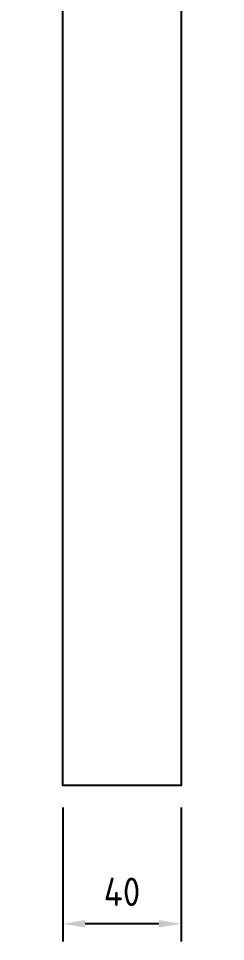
# Model space of a CAD drawing. Header units: millimetres. Extents: x 6089 to 10633, y -545 to 822.
# Drawn here: x 10292.6 to 10362.6, y -86.9 to 224.8 of the extents above; entities that cross this region are included whole.
import ezdxf

# ---------------------------------------------------------------- set-up
doc = ezdxf.new("R2010")
doc.units = ezdxf.units.MM
doc.linetypes.add('CENTER2', pattern=[28.575, 19.05, -3.175, 3.175, -3.175])
doc.linetypes.add('HIDDENX2', pattern=[19.05, 12.7, -6.35])
doc.styles.get("Standard").update_dxf_attribs({"font": 'ISOCP.SHX', "bigfont": 'WHGTXT.SHX'})
doc.dimstyles.new('PS-3', dxfattribs={"dimscale": 3, "dimtxt": 3.2, "dimasz": 2.5, "dimexe": 2, "dimexo": 2.5, "dimgap": 2, "dimtad": 1, "dimtoh": 1, "dimrnd": 0.05, "dimzin": 12, "dimdsep": 46, "dimtxsty": 'Standard', "dimcen": 0, "dimclrt": 2, "dimazin": 3, "dimtfac": 1, "dimtofl": 0, "dimtmove": 0, "dimatfit": 3, "dimfxl": 0, "dimtolj": 1, "dimtzin": 0, "dimarcsym": 0})

# ---------------------------------------------------------------- blocks, each defined once
blk = doc.blocks.new('argsdfsdgfhwrsth')
at = {"color": 2, "linetype": 'HIDDENX2'}
for p, q in [((8624.18, 439.77), (8664.18, 439.77)), ((8624.18, 383.97), (8664.18, 383.97)), ((8624.18, 368.27), (8664.18, 368.27)), ((8624.18, 312.47), (8664.18, 312.47)), ((8624.18, 296.77), (8664.18, 296.77)), ((8624.18, 240.97), (8664.18, 240.97))]:
    blk.add_line(p, q, dxfattribs=at)
at = {"color": 1, "linetype": 'CENTER2'}
for p, q in [((8609.18, 411.87), (8679.18, 411.87)), ((8609.18, 340.37), (8679.18, 340.37)), ((8609.18, 268.87), (8679.18, 268.87))]:
    blk.add_line(p, q, dxfattribs=at)
at = {"color": 32}
blk.add_lwpolyline([(8624.18, 740.37), (8664.18, 740.37), (8664.18, -59.63), (8624.18, -59.63), (8624.18, 740.37)], dxfattribs=at)
blk = doc.blocks.new('*D485')
at = {"color": 0, "lineweight": -2}
for p, q in [((10307.6, -41.64), (10307.6, -86.88)), ((10347.6, -41.64), (10347.6, -86.88)), ((10340.1, -80.88), (10315.1, -80.88))]:
    blk.add_line(p, q, dxfattribs=at)
at = {"color": 0}
for points in [[(10315.1, -79.63), (10315.1, -82.13), (10307.6, -80.88)], [(10340.1, -79.63), (10340.1, -82.13), (10347.6, -80.88)]]:
    blk.add_solid(points, dxfattribs=at)
at = {"layer": 'DEFPOINTS', "color": 0}
for p in [(10307.6, -34.14), (10347.6, -34.14), (10307.6, -80.88)]:
    blk.add_point(p, dxfattribs=at)
at = {"color": 2, "insert": (10327.6, -70.08), "char_height": 9.6, "attachment_point": 5}
blk.add_mtext('\\A1;40', dxfattribs=at)

msp = doc.modelspace()

# ---------------------------------------------------------------- block references
msp.add_blockref('argsdfsdgfhwrsth', (1683.422, 25.49))

# ---------------------------------------------------------------- dimensions: what is measured, and where the dimension line sits
dim = msp.add_linear_dim(base=(10307.601, -80.876), p1=(10347.601, -34.139), p2=(10307.601, -34.139), dimstyle='PS-3')
dim.commit()
dim.dimension.update_dxf_attribs({"geometry": '*D485', "text_midpoint": (10327.601, -70.076)})

doc.saveas('drawing.dxf')
